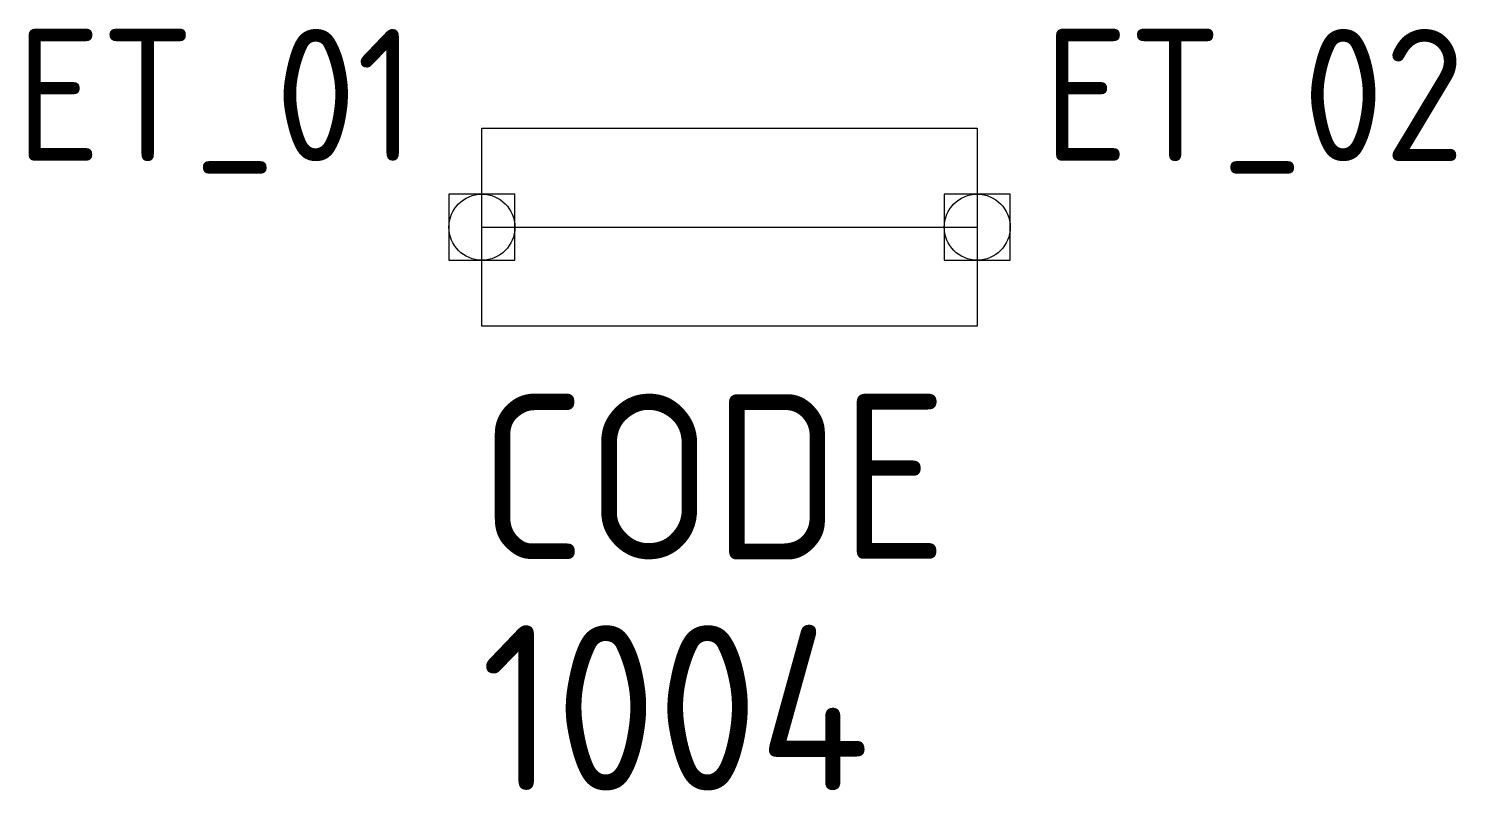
# Model space of a CAD drawing. Extents: x -10.6 to 11, y -8.5 to 3.
import ezdxf
from ezdxf.enums import TextEntityAlignment as Align

# ---------------------------------------------------------------- set-up
doc = ezdxf.new("R2010")
doc.units = 0
doc.header["$LTSCALE"] = 10
doc.header["$MEASUREMENT"] = 0
doc.header["$PDMODE"] = 96
doc.header["$PDSIZE"] = 1
doc.layers.get('0').update_dxf_attribs({"linetype": 'CONTINUOUS'})
for name, color, linetype in [('250', 6, 'CONTINUOUS'), ('C', 7, 'CONTINUOUS'), ('TKST2', 1, 'CONTINUOUS'), ('TKST3', 3, 'CONTINUOUS')]:
    doc.layers.add(name, color=color, linetype=linetype)
doc.styles.get("Standard").update_dxf_attribs({"font": 'iso8.shx'})

msp = doc.modelspace()

# ---------------------------------------------------------------- linework, layer by layer
for points in [[(-3.75, -1.5), (-3.75, 1.5), (3.75, 1.5), (3.75, -1.5), (-3.75, -1.5)], [(-3.75, 0), (3.75, 0)]]:
    msp.add_lwpolyline(points)
at = {"layer": 'C', "color": 1}
msp.add_point((-3.75, 0), dxfattribs=at)
at = {"layer": 'C', "color": 2}
msp.add_point((3.75, 0), dxfattribs=at)

# ---------------------------------------------------------------- texts
at = {"layer": '250'}
msp.add_attdef('1004', (-3.765, -8.526), 'mat', height=2.5, dxfattribs=at)
at = {"layer": 'TKST2'}
msp.add_attdef('ET_01', text='', height=2, dxfattribs=at).set_placement((-4.75, 1), align=Align.RIGHT)
msp.add_attdef('ET_02', (4.75, 1), '', height=2, dxfattribs=at)
at = {"layer": 'TKST3'}
msp.add_attdef('CODE', (-3.795, -5.028), '-F', height=2.5, dxfattribs=at)

doc.saveas('drawing.dxf')
